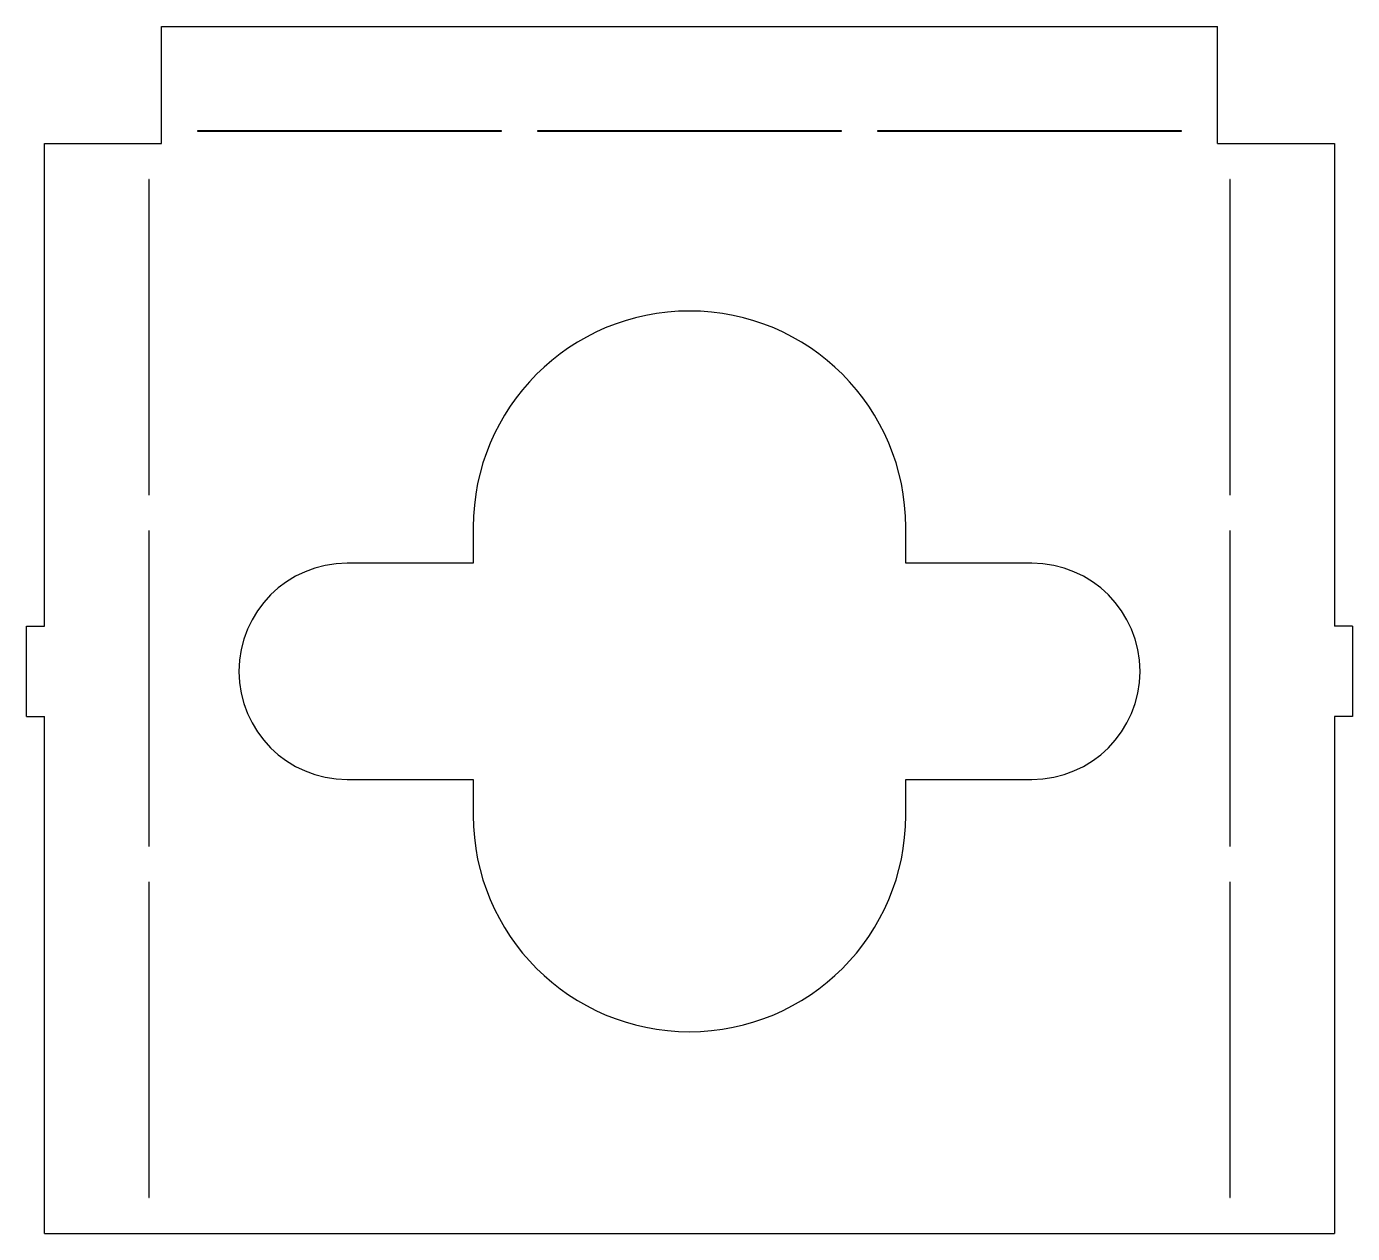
# Model space of a CAD drawing. Header units: millimetres. Extents: x 102.9 to 176.5, y 76.8 to 143.7.
import ezdxf

# ---------------------------------------------------------------- set-up
doc = ezdxf.new("R2010")
doc.units = ezdxf.units.MM

msp = doc.modelspace()

# ---------------------------------------------------------------- linework, layer by layer
at = {"color": 7, "linetype": 'Continuous', "lineweight": 25}
for p, q in [((110.407, 137.243), (110.407, 143.74)), ((110.407, 143.74), (168.993, 143.74)), ((168.993, 137.243), (168.993, 143.74)), ((129.269, 137.95), (112.407, 137.95)), ((112.407, 137.95), (112.407, 137.94)), ((112.407, 137.94), (129.269, 137.94)), ((129.269, 137.94), (129.269, 137.95)), ((148.131, 137.95), (131.269, 137.95)), ((131.269, 137.95), (131.269, 137.94)), ((131.269, 137.94), (148.131, 137.94)), ((148.131, 137.94), (148.131, 137.95)), ((166.993, 137.95), (150.131, 137.95)), ((150.131, 137.95), (150.131, 137.94)), ((150.131, 137.94), (166.993, 137.94)), ((166.993, 137.94), (166.993, 137.95)), ((103.91, 110.45), (103.91, 137.243)), ((103.91, 137.243), (110.407, 137.243)), ((168.993, 137.243), (175.49, 137.243)), ((175.49, 137.243), (175.49, 110.45)), ((109.71, 135.243), (109.7, 135.243)), ((109.7, 135.243), (109.7, 117.745)), ((109.71, 117.745), (109.71, 135.243)), ((169.7, 135.243), (169.69, 135.243)), ((169.69, 135.243), (169.69, 117.745)), ((169.7, 117.745), (169.7, 135.243)), ((109.7, 117.745), (109.71, 117.745)), ((169.69, 117.745), (169.7, 117.745)), ((109.71, 115.745), (109.7, 115.745)), ((109.7, 115.745), (109.7, 98.248)), ((109.71, 98.248), (109.71, 115.745)), ((127.7, 115.95), (127.7, 113.95)), ((151.7, 113.95), (151.7, 115.95)), ((169.7, 115.745), (169.69, 115.745)), ((169.69, 115.745), (169.69, 98.248)), ((169.7, 98.248), (169.7, 115.745)), ((127.7, 113.95), (120.7, 113.95)), ((158.7, 113.95), (151.7, 113.95)), ((102.91, 105.45), (102.91, 110.45)), ((102.91, 110.45), (103.91, 110.45)), ((176.49, 110.45), (175.49, 110.45)), ((176.49, 110.45), (176.49, 105.45)), ((102.91, 105.45), (103.91, 105.45)), ((103.91, 76.75), (103.91, 105.45)), ((176.49, 105.45), (175.49, 105.45)), ((175.49, 105.45), (175.49, 76.75)), ((120.7, 101.95), (127.7, 101.95)), ((127.7, 101.95), (127.7, 99.95)), ((151.7, 101.95), (158.7, 101.95)), ((151.7, 99.95), (151.7, 101.95)), ((109.7, 98.248), (109.71, 98.248)), ((169.69, 98.248), (169.7, 98.248)), ((109.71, 96.248), (109.7, 96.248)), ((109.7, 96.248), (109.7, 78.75)), ((109.71, 78.75), (109.71, 96.248)), ((169.7, 96.248), (169.69, 96.248)), ((169.69, 96.248), (169.69, 78.75)), ((169.7, 78.75), (169.7, 96.248)), ((109.7, 78.75), (109.71, 78.75)), ((169.69, 78.75), (169.7, 78.75)), ((103.91, 76.75), (175.49, 76.75))]:
    msp.add_line(p, q, dxfattribs=at)
for centre, radius, start, end in [((139.7, 115.95), 12, 0, 180), ((120.7, 107.95), 6, 90, 270), ((158.7, 107.95), 6, 270, 90), ((139.7, 99.95), 12, 180, 0)]:
    msp.add_arc(centre, radius, start, end, dxfattribs=at)

doc.saveas('drawing.dxf')
